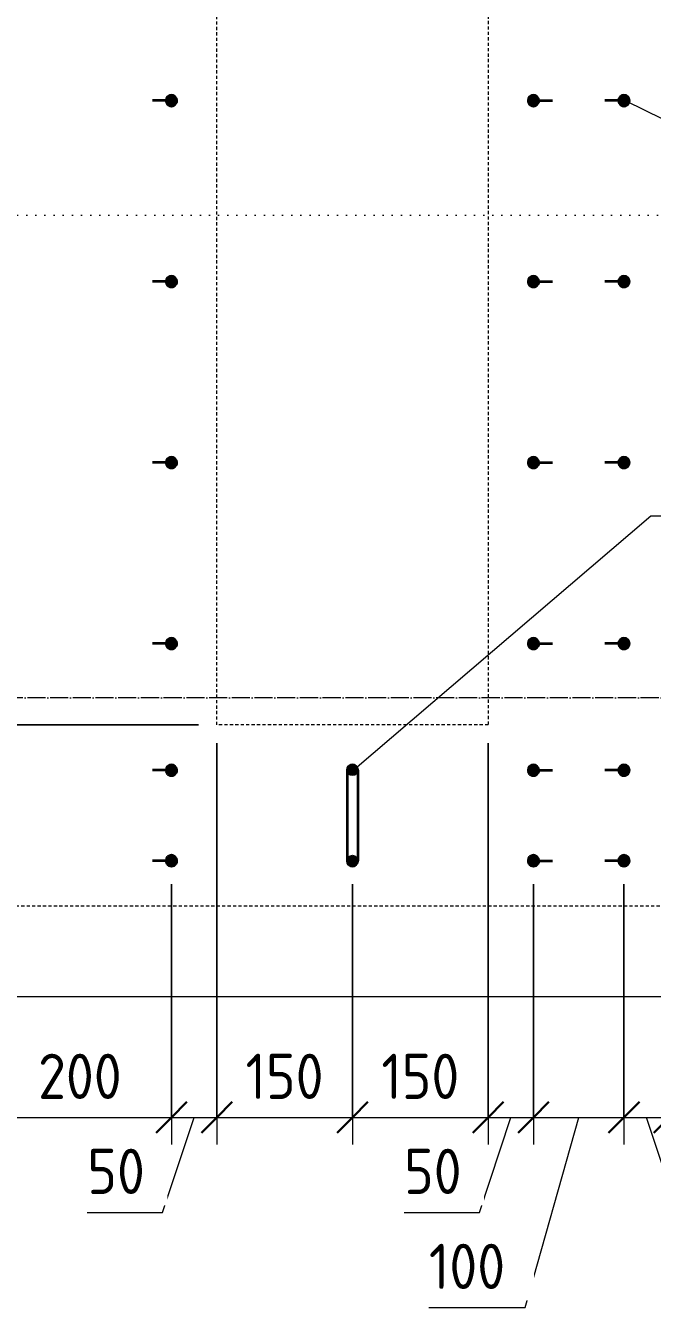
# Model space of a CAD drawing. Header units: millimetres. Extents: x -24758 to -3756, y -1583 to 75054.
# Drawn here: x -6471 to -5779, y 72131 to 73548 of the extents above; entities that cross this region are included whole.
import ezdxf

# ---------------------------------------------------------------- set-up
doc = ezdxf.new("R2010")
doc.units = ezdxf.units.MM
for name, pattern in [('01 Штриховая _4 мм_', [6, 3.5, -2.5]), ('02 Штрихпунктирная _20 мм_', [25, 20, -2.5, 0, -2.5]), ('04 Пунктир 10мм', [10, 0, -10])]:
    doc.linetypes.add(name, pattern=pattern)
for name, color, linetype, lineweight in [('AA_Dim', 7, 'Continuous', 9), ('AA_Dim-20', 7, 'Continuous', 9), ('AA_Linii', 7, 'Continuous', 9), ('AA_Razrez', 7, 'Continuous', 9), ('AA_Vinoska', 7, 'Continuous', 9), ('AF_Stena_Опалубка', 7, 'Continuous', 20), ('KR_Armatura', 7, 'Continuous', 20), ('KR_Armatura_Tonkie', 7, 'Continuous', 20), ('KR_Fundament', 7, 'Continuous', 20), ('Оси', 7, 'Continuous', 9)]:
    doc.layers.add(name, color=color, linetype=linetype, lineweight=lineweight)
doc.styles.add('ISOCPEUR_1', font='isocpeur.ttf', dxfattribs={"width": 0.9, "height": 50})
doc.dimstyles.new('01_Точн_3_знака__непрозр_', dxfattribs={"dimscale": 304.8, "dimtxt": 49.799059, "dimasz": 0.111549, "dimexe": 0.098425, "dimexo": 0.065617, "dimgap": 0.016404, "dimtad": 1, "dimdec": 3, "dimrnd": 0.001, "dimdsep": 46, "dimtxsty": 'ISOCPEUR_1', "dimblk1": 'OBLIQUE', "dimblk2": 'OBLIQUE', "dimsah": 1, "dimcen": 0.09, "dimdle": 0.098425, "dimazin": 0, "dimtfac": 1, "dimtdec": 4, "dimtix": 1, "dimtmove": 1, "dimatfit": 3, "dimfxl": 1, "dimtvp": 1, "dimtfill": 1, "dimtolj": 1, "dimtzin": 0, "dimlwd": 18, "dimlwe": 18, "dimarcsym": 2})
doc.dimstyles.new('01_Точн_3_знака__непрозр__1', dxfattribs={"dimscale": 304.8, "dimtxt": 49.799059, "dimasz": 0.111549, "dimexe": 0.098425, "dimexo": 0.065617, "dimgap": 0.016404, "dimtad": 1, "dimdec": 3, "dimrnd": 0.001, "dimdsep": 46, "dimtxsty": 'ISOCPEUR_1', "dimblk1": 'OBLIQUE', "dimblk2": 'OBLIQUE', "dimsah": 1, "dimcen": 0.09, "dimdle": 0.098425, "dimazin": 0, "dimtfac": 1, "dimtdec": 4, "dimtix": 1, "dimtmove": 0, "dimatfit": 3, "dimfxl": 1, "dimtvp": 1, "dimtfill": 1, "dimtolj": 1, "dimtzin": 0, "dimlwd": 18, "dimlwe": 18, "dimarcsym": 2})

# ---------------------------------------------------------------- blocks, each defined once
blk = doc.blocks.new('351_Ряд стержней П переменный шаг _НесАрм_РабПлоск_ - Тип 1-3896563-Арм_КР_-0_100_1 этаж копия 2 копия 1')
at = {"layer": 'KR_Armatura_Tonkie', "lineweight": 35}
for points in [[(-6, 1046), (-7.6, 1045.8), (-9, 1045.2), (-10.2, 1044.2), (-11.2, 1043), (-11.8, 1041.6), (-12, 1040), (-11.8, 1038.4), (-11.2, 1037), (-10.2, 1035.8), (-9, 1034.8), (-7.6, 1034.2), (-6, 1034), (-4.4, 1034.2), (-2.4, 1035.3), (-1.8, 1035.8), (-0.8, 1037), (-0.2, 1038.4), (0, 1040), (-0.2, 1041.6), (-0.8, 1043), (-2.4, 1044.7), (-3, 1045.2), (-4.4, 1045.8)], [(94, 1046), (92.4, 1045.8), (90.9, 1045.1), (89.8, 1044.2), (88.8, 1043), (88.2, 1041.6), (88, 1040), (88.2, 1038.4), (88.8, 1037), (89.8, 1035.8), (91, 1034.8), (92.4, 1034.2), (94, 1034), (95.6, 1034.2), (97, 1034.8), (98.2, 1035.8), (99.2, 1037), (99.8, 1038.4), (100, 1040), (99.8, 1041.6), (99.2, 1043), (98.2, 1044.2), (97, 1045.2), (95.6, 1045.8)], [(-6, 946), (-7.6, 945.8), (-9, 945.2), (-10.2, 944.2), (-11.2, 943), (-11.8, 941.6), (-12, 940), (-11.8, 938.4), (-11.2, 937), (-10.2, 935.8), (-9, 934.8), (-7.6, 934.2), (-6, 934), (-4.4, 934.2), (-2.4, 935.3), (-1.8, 935.8), (-0.8, 937), (-0.2, 938.4), (0, 940), (-0.2, 941.6), (-0.8, 943), (-2.4, 944.7), (-3, 945.2), (-4.4, 945.8)], [(94, 946), (92.4, 945.8), (90.6, 944.9), (89.8, 944.2), (88.8, 943), (88.2, 941.6), (88, 940), (88.2, 938.4), (88.8, 937), (89.8, 935.8), (91, 934.8), (92.4, 934.2), (94, 934), (95.6, 934.2), (97, 934.8), (98.2, 935.8), (99.2, 937), (99.8, 938.4), (100, 940), (99.8, 941.6), (99.2, 943), (98.2, 944.2), (97, 945.2), (95.6, 945.8)], [(-6, 806), (-7.6, 805.8), (-9, 805.2), (-10.2, 804.2), (-11.2, 803), (-11.8, 801.6), (-12, 800), (-11.8, 798.4), (-11.2, 797), (-10.2, 795.8), (-9, 794.8), (-7.6, 794.2), (-6, 794), (-4.4, 794.2), (-2.4, 795.3), (-1.8, 795.8), (-0.8, 797), (-0.2, 798.4), (0, 800), (-0.2, 801.6), (-0.8, 803), (-2.4, 804.7), (-3, 805.2), (-4.4, 805.8)], [(94, 806), (92.4, 805.8), (91, 805.2), (89.8, 804.2), (88.8, 803), (88.2, 801.6), (88, 800), (88.2, 798.4), (88.8, 797), (89.8, 795.8), (91.7, 794.5), (92.4, 794.2), (94, 794), (96.3, 794.5), (97, 794.8), (98.2, 795.8), (99.2, 797), (99.8, 798.4), (100, 800), (99.8, 801.6), (99.2, 803), (98.2, 804.2), (97, 805.2), (95.6, 805.8)], [(-6, 606), (-7.6, 605.8), (-9, 605.2), (-10.2, 604.2), (-11.2, 603), (-11.8, 601.6), (-12, 600), (-11.8, 598.4), (-11.2, 597), (-10.2, 595.8), (-9, 594.8), (-7.6, 594.2), (-6, 594), (-4.4, 594.2), (-2.4, 595.3), (-1.8, 595.8), (-0.8, 597), (-0.2, 598.4), (0, 600), (-0.2, 601.6), (-0.8, 603), (-2.4, 604.7), (-3, 605.2), (-4.4, 605.8)], [(94, 606), (92.4, 605.8), (91, 605.2), (89.8, 604.2), (88.8, 603), (88.2, 601.6), (88, 600), (88.2, 598.4), (88.8, 597), (89.8, 595.8), (91, 594.8), (92.4, 594.2), (94.3, 594), (95.6, 594.2), (97, 594.8), (98.2, 595.8), (99.2, 597), (99.8, 598.4), (100, 600), (99.8, 601.6), (99.2, 603), (98.2, 604.2), (97, 605.2), (95.6, 605.8)], [(-6, 406), (-7.6, 405.8), (-9, 405.2), (-10.2, 404.2), (-11.2, 403), (-11.8, 401.6), (-12, 400), (-11.8, 398.4), (-11.2, 397), (-10.2, 395.8), (-9, 394.8), (-7.6, 394.2), (-6, 394), (-4.4, 394.2), (-2.4, 395.3), (-1.8, 395.8), (-0.8, 397), (-0.2, 398.4), (0, 400), (-0.2, 401.6), (-0.8, 403), (-2.4, 404.7), (-3, 405.2), (-4.4, 405.8)], [(94, 406), (92.4, 405.8), (91, 405.2), (89.8, 404.2), (88.8, 403), (88.2, 401.6), (88, 400), (88.2, 398.4), (88.8, 397), (89.8, 395.8), (91, 394.8), (92.4, 394.2), (94, 394), (95.6, 394.2), (97, 394.8), (98.2, 395.8), (99.2, 397), (99.8, 398.4), (100, 400), (99.8, 401.6), (99.2, 403), (98.2, 404.2), (97, 405.2), (95.6, 405.8)], [(-6, 206), (-8, 205.6), (-9, 205.2), (-10.2, 204.2), (-11.2, 203), (-11.8, 201.6), (-12, 200), (-11.8, 198.4), (-11.2, 197), (-10.2, 195.8), (-9, 194.8), (-7.6, 194.2), (-6, 194), (-4.4, 194.2), (-2.4, 195.3), (-1.8, 195.8), (-0.8, 197), (-0.2, 198.4), (0, 200), (-0.2, 201.6), (-0.8, 203), (-2.4, 204.7), (-3, 205.2), (-4.4, 205.8)], [(94, 206), (92, 205.6), (91, 205.2), (89.8, 204.2), (88.8, 203), (88.2, 201.6), (88, 200), (88.2, 198.4), (88.8, 197), (89.8, 195.8), (91, 194.8), (92.4, 194.2), (94, 194), (95.6, 194.2), (97, 194.8), (98.2, 195.8), (99.2, 197), (99.8, 198.4), (100, 200), (99.8, 201.6), (99.2, 203), (98.2, 204.2), (97, 205.2), (95.6, 205.8)]]:
    blk.add_hatch(color=256, dxfattribs=at).paths.add_polyline_path(points)
at = {"layer": 'KR_Armatura'}
for centre in [(-6, 1040), (94, 1040), (-6, 940), (94, 940), (-6, 800), (94, 800), (-6, 600), (94, 600), (-6, 400), (94, 400), (-6, 200), (94, 200)]:
    blk.add_circle(centre, 6, dxfattribs=at)
at = {"layer": 'KR_Armatura_Tonkie', "lineweight": 35}
for p, q in [((0, 1040), (15, 1040)), ((88, 1040), (73, 1040)), ((0, 940), (15, 940)), ((88, 940), (73, 940)), ((0, 800), (15, 800)), ((88, 800), (73, 800)), ((0, 600), (15, 600)), ((88, 600), (73, 600)), ((0, 400), (15, 400)), ((88, 400), (73, 400)), ((0, 200), (15, 200)), ((88, 200), (73, 200))]:
    blk.add_line(p, q, dxfattribs=at)
for centre, start, end in [((-6, 1040), 360, 180), ((-6, 1040), 180, 0), ((94, 1040), 360, 180), ((94, 1040), 180, 360), ((-6, 940), 360, 180), ((-6, 940), 180, 0), ((94, 940), 360, 180), ((94, 940), 180, 360), ((-6, 800), 360, 180), ((-6, 800), 180, 0), ((94, 800), 360, 180), ((94, 800), 180, 360), ((-6, 600), 360, 180), ((-6, 600), 180, 0), ((94, 600), 360, 180), ((94, 600), 180, 360), ((-6, 400), 360, 180), ((-6, 400), 180, 0), ((94, 400), 360, 180), ((94, 400), 180, 360), ((-6, 200), 360, 180), ((-6, 200), 180, 360), ((94, 200), 360, 180), ((94, 200), 180, 360)]:
    blk.add_arc(centre, 6, start, end, dxfattribs=at)
blk = doc.blocks.new('351_Ряд стержней П переменный шаг _НесАрм_РабПлоск_ - Тип 1-3902956-Арм_КР_-0_100_1 этаж копия 2 копия 1')
at = {"layer": 'KR_Armatura_Tonkie', "lineweight": 35}
for points in [[(-6, 1046), (-7.6, 1045.8), (-9, 1045.2), (-10.2, 1044.2), (-11.2, 1043), (-11.8, 1041.6), (-12, 1040), (-11.8, 1038.4), (-11.2, 1037), (-10.2, 1035.8), (-9, 1034.8), (-7.6, 1034.2), (-6, 1034), (-4.4, 1034.2), (-3, 1034.8), (-1.8, 1035.8), (-0.8, 1037), (-0.2, 1038.4), (0, 1040), (-0.2, 1041.6), (-0.8, 1043), (-1.8, 1044.2), (-3, 1045.2), (-5.1, 1045.9)], [(-6, 946), (-7.6, 945.8), (-9, 945.2), (-10.2, 944.2), (-11.2, 943), (-11.8, 941.6), (-12, 940), (-11.8, 938.4), (-11.2, 937), (-10.2, 935.8), (-9, 934.8), (-7.6, 934.2), (-6, 934), (-4.4, 934.2), (-3, 934.8), (-1.8, 935.8), (-0.8, 937), (-0.2, 938.4), (0, 940), (-0.2, 941.6), (-0.8, 943), (-1.8, 944.2), (-3, 945.2), (-5.1, 945.9)], [(-6, 806), (-7.6, 805.8), (-9, 805.2), (-10.2, 804.2), (-11.2, 803), (-11.8, 801.6), (-12, 800), (-11.8, 798.4), (-11.2, 797), (-10.2, 795.8), (-9, 794.8), (-7.6, 794.2), (-6, 794), (-3.7, 794.5), (-3, 794.8), (-1.8, 795.8), (-0.8, 797), (-0.2, 798.4), (0, 800), (-0.2, 801.6), (-0.8, 803), (-1.8, 804.2), (-3, 805.2), (-5.1, 805.9)], [(-6, 606), (-7.6, 605.8), (-9, 605.2), (-10.2, 604.2), (-11.2, 603), (-11.8, 601.6), (-12, 600), (-11.8, 598.4), (-11.2, 597), (-10.2, 595.8), (-9, 594.8), (-7.6, 594.2), (-6, 594), (-4.4, 594.2), (-3, 594.8), (-1.8, 595.8), (-0.8, 597), (-0.2, 598.4), (0, 600), (-0.2, 601.6), (-0.8, 603), (-1.8, 604.2), (-3, 605.2), (-5.1, 605.9)], [(-6, 406), (-7.6, 405.8), (-9, 405.2), (-10.2, 404.2), (-11.2, 403), (-11.8, 401.6), (-12, 400), (-11.8, 398.4), (-11.2, 397), (-10.2, 395.8), (-9, 394.8), (-7.6, 394.2), (-6, 394), (-4.4, 394.2), (-3, 394.8), (-1.8, 395.8), (-0.8, 397), (-0.2, 398.4), (0, 400), (-0.2, 401.6), (-0.8, 403), (-1.8, 404.2), (-3, 405.2), (-5.1, 405.9)], [(-6, 206), (-8, 205.6), (-9, 205.2), (-10.2, 204.2), (-11.2, 203), (-11.8, 201.6), (-12, 200), (-11.8, 198.4), (-11.2, 197), (-10.2, 195.8), (-9, 194.8), (-7.6, 194.2), (-6, 194), (-4.4, 194.2), (-3, 194.8), (-1.8, 195.8), (-0.8, 197), (-0.2, 198.4), (0, 200), (-0.2, 201.6), (-0.8, 203), (-1.8, 204.2), (-3, 205.2), (-4.4, 205.8)]]:
    blk.add_hatch(color=256, dxfattribs=at).paths.add_polyline_path(points)
at = {"layer": 'KR_Armatura'}
for centre in [(-6, 1040), (-6, 940), (-6, 800), (-6, 600), (-6, 400), (-6, 200)]:
    blk.add_circle(centre, 6, dxfattribs=at)
at = {"layer": 'KR_Armatura_Tonkie', "lineweight": 35}
for p, q in [((0, 1040), (15, 1040)), ((0, 940), (15, 940)), ((0, 800), (15, 800)), ((0, 600), (15, 600)), ((0, 400), (15, 400)), ((0, 200), (15, 200))]:
    blk.add_line(p, q, dxfattribs=at)
for centre, start, end in [((-6, 1040), 360, 180), ((-6, 1040), 180, 0), ((-6, 940), 360, 180), ((-6, 940), 180, 0), ((-6, 800), 360, 180), ((-6, 800), 180, 0), ((-6, 600), 360, 180), ((-6, 600), 180, 0), ((-6, 400), 360, 180), ((-6, 400), 180, 0), ((-6, 200), 360, 180), ((-6, 200), 180, 360)]:
    blk.add_arc(centre, 6, start, end, dxfattribs=at)
blk = doc.blocks.new('DIMBLOCK49-Арм_КР_-0_100_1 этаж копия 2 копия 1')
at = {"layer": 'AA_Dim-20', "lineweight": 18, "transparency": 16777216}
for p, q in [((-7160.6, 72868), (-7160.6, 72784.8)), ((-7160.6, 72784.8), (-7055.6, 72750)), ((-6279.9, 72775), (-7085.6, 72775)), ((-7055.6, 72725), (-7055.6, 72775)), ((-7055.6, 72775), (-6279.9, 72775)), ((-6535.9, 72725), (-7085.6, 72725)), ((-7055.6, 72725), (-6535.9, 72725))]:
    blk.add_line(p, q, dxfattribs=at)
at = {"layer": 'AA_Dim-20', "lineweight": 30, "transparency": 16777216}
for p, q in [((-7055.6, 72775), (-7072.6, 72792)), ((-7055.6, 72775), (-7038.6, 72758)), ((-7055.6, 72725), (-7072.6, 72742)), ((-7055.6, 72725), (-7038.6, 72708))]:
    blk.add_line(p, q, dxfattribs=at)
at = {"layer": 'AA_Dim-20', "color": 0, "lineweight": 18, "transparency": 16777216, "insert": (-7230.9, 72804.8), "char_height": 50, "width": 75.848, "attachment_point": 1, "rotation": 90, "line_spacing_factor": 1.149209, "style": 'ISOCPEUR_1', "bg_fill": 3, "box_fill_scale": 1.25, "bg_fill_color": 256, "bg_fill_true_color": 13158600, "bg_fill_transparency": 0}
blk.add_mtext('50', dxfattribs=at)
blk = doc.blocks.new('_Oblique')
at = {"color": 0, "linetype": 'ByBlock', "lineweight": -2}
blk.add_line((-0.5, -0.5), (0.5, 0.5), dxfattribs=at)
blk = doc.blocks.new('DIMBLOCK50-Арм_КР_-0_100_1 этаж копия 2 копия 1')
at = {"layer": 'AA_Dim-20', "lineweight": 18, "transparency": 16777216}
for p, q in [((-7055.6, 72775), (-7055.6, 72895)), ((-6535.9, 72865), (-7085.6, 72865)), ((-7055.6, 72865), (-6535.9, 72865)), ((-6279.9, 72775), (-7085.6, 72775)), ((-7055.6, 72775), (-6279.9, 72775))]:
    blk.add_line(p, q, dxfattribs=at)
at = {"layer": 'AA_Dim-20', "lineweight": 30, "transparency": 16777216}
for p, q in [((-7055.6, 72865), (-7072.6, 72882)), ((-7055.6, 72865), (-7038.6, 72848)), ((-7055.6, 72775), (-7072.6, 72792)), ((-7055.6, 72775), (-7038.6, 72758))]:
    blk.add_line(p, q, dxfattribs=at)
at = {"layer": 'AA_Dim-20', "color": 0, "lineweight": 18, "transparency": 16777216, "insert": (-7125.9, 72788.4), "char_height": 50, "width": 75.848, "attachment_point": 1, "rotation": 90, "line_spacing_factor": 1.149209, "style": 'ISOCPEUR_1', "bg_fill": 3, "box_fill_scale": 1.25, "bg_fill_color": 256, "bg_fill_true_color": 13158600, "bg_fill_transparency": 0}
blk.add_mtext('90', dxfattribs=at)
blk = doc.blocks.new('DIMBLOCK52-Арм_КР_-0_100_1 этаж копия 2 копия 1')
at = {"layer": 'AA_Dim-20', "lineweight": 18, "transparency": 16777216}
for p, q in [((-6509.9, 72599), (-6509.9, 72311.4)), ((-6509.9, 72341.4), (-6509.9, 72599)), ((-6309.9, 72599), (-6309.9, 72311.4)), ((-6309.9, 72341.4), (-6309.9, 72599)), ((-6509.9, 72341.4), (-6309.9, 72341.4))]:
    blk.add_line(p, q, dxfattribs=at)
at = {"layer": 'AA_Dim-20', "lineweight": 30, "transparency": 16777216}
for p, q in [((-6509.9, 72341.4), (-6492.9, 72358.4)), ((-6309.9, 72341.4), (-6292.9, 72358.4)), ((-6509.9, 72341.4), (-6526.9, 72324.4)), ((-6309.9, 72341.4), (-6326.9, 72324.4))]:
    blk.add_line(p, q, dxfattribs=at)
at = {"layer": 'AA_Dim-20', "color": 0, "lineweight": 18, "transparency": 16777216, "insert": (-6457.3, 72411.7), "char_height": 50, "width": 113.772, "attachment_point": 1, "line_spacing_factor": 1.149209, "style": 'ISOCPEUR_1', "bg_fill": 3, "box_fill_scale": 1.25, "bg_fill_color": 256, "bg_fill_true_color": 13158600, "bg_fill_transparency": 0}
blk.add_mtext('200', dxfattribs=at)
blk = doc.blocks.new('DIMBLOCK53-Арм_КР_-0_100_1 этаж копия 2 копия 1')
at = {"layer": 'AA_Dim-20', "lineweight": 18, "transparency": 16777216}
for p, q in [((-6259.9, 72755), (-6259.9, 72311.4)), ((-6259.9, 72341.4), (-6259.9, 72755)), ((-6309.9, 72599), (-6309.9, 72311.4)), ((-6309.9, 72341.4), (-6309.9, 72599)), ((-6319.7, 72236.4), (-6284.9, 72341.4)), ((-6309.9, 72341.4), (-6259.9, 72341.4)), ((-6402.9, 72236.4), (-6319.7, 72236.4))]:
    blk.add_line(p, q, dxfattribs=at)
at = {"layer": 'AA_Dim-20', "lineweight": 30, "transparency": 16777216}
for p, q in [((-6309.9, 72341.4), (-6292.9, 72358.4)), ((-6259.9, 72341.4), (-6242.9, 72358.4)), ((-6309.9, 72341.4), (-6326.9, 72324.4)), ((-6259.9, 72341.4), (-6276.9, 72324.4))]:
    blk.add_line(p, q, dxfattribs=at)
at = {"layer": 'AA_Dim-20', "color": 0, "lineweight": 18, "transparency": 16777216, "insert": (-6402.9, 72306.7), "char_height": 50, "width": 75.848, "attachment_point": 1, "line_spacing_factor": 1.149209, "style": 'ISOCPEUR_1', "bg_fill": 3, "box_fill_scale": 1.25, "bg_fill_color": 256, "bg_fill_true_color": 13158600, "bg_fill_transparency": 0}
blk.add_mtext('50', dxfattribs=at)
blk = doc.blocks.new('DIMBLOCK54-Арм_КР_-0_100_1 этаж копия 2 копия 1')
at = {"layer": 'AA_Dim-20', "lineweight": 18, "transparency": 16777216}
for p, q in [((-6259.9, 72755), (-6259.9, 72311.4)), ((-6259.9, 72341.4), (-6259.9, 72755)), ((-6109.9, 72599), (-6109.9, 72311.4)), ((-6109.9, 72341.4), (-6109.9, 72599)), ((-6259.9, 72341.4), (-6109.9, 72341.4))]:
    blk.add_line(p, q, dxfattribs=at)
at = {"layer": 'AA_Dim-20', "lineweight": 30, "transparency": 16777216}
for p, q in [((-6259.9, 72341.4), (-6242.9, 72358.4)), ((-6109.9, 72341.4), (-6092.9, 72358.4)), ((-6259.9, 72341.4), (-6276.9, 72324.4)), ((-6109.9, 72341.4), (-6126.9, 72324.4))]:
    blk.add_line(p, q, dxfattribs=at)
at = {"layer": 'AA_Dim-20', "color": 0, "lineweight": 18, "transparency": 16777216, "insert": (-6228, 72411.7), "char_height": 50, "width": 103.429, "attachment_point": 1, "line_spacing_factor": 1.149209, "style": 'ISOCPEUR_1', "bg_fill": 3, "box_fill_scale": 1.25, "bg_fill_color": 256, "bg_fill_true_color": 13158600, "bg_fill_transparency": 0}
blk.add_mtext('150', dxfattribs=at)
blk = doc.blocks.new('DIMBLOCK55-Арм_КР_-0_100_1 этаж копия 2 копия 1')
at = {"layer": 'AA_Dim-20', "lineweight": 18, "transparency": 16777216}
for p, q in [((-5959.9, 72755), (-5959.9, 72311.4)), ((-5959.9, 72341.4), (-5959.9, 72755)), ((-6109.9, 72599), (-6109.9, 72311.4)), ((-6109.9, 72341.4), (-6109.9, 72599)), ((-6109.9, 72341.4), (-5959.9, 72341.4))]:
    blk.add_line(p, q, dxfattribs=at)
at = {"layer": 'AA_Dim-20', "lineweight": 30, "transparency": 16777216}
for p, q in [((-6109.9, 72341.4), (-6092.9, 72358.4)), ((-5959.9, 72341.4), (-5942.9, 72358.4)), ((-6109.9, 72341.4), (-6126.9, 72324.4)), ((-5959.9, 72341.4), (-5976.9, 72324.4))]:
    blk.add_line(p, q, dxfattribs=at)
at = {"layer": 'AA_Dim-20', "color": 0, "lineweight": 18, "transparency": 16777216, "insert": (-6078, 72411.7), "char_height": 50, "width": 103.429, "attachment_point": 1, "line_spacing_factor": 1.149209, "style": 'ISOCPEUR_1', "bg_fill": 3, "box_fill_scale": 1.25, "bg_fill_color": 256, "bg_fill_true_color": 13158600, "bg_fill_transparency": 0}
blk.add_mtext('150', dxfattribs=at)
blk = doc.blocks.new('DIMBLOCK56-Арм_КР_-0_100_1 этаж копия 2 копия 1')
at = {"layer": 'AA_Dim-20', "lineweight": 18, "transparency": 16777216}
for p, q in [((-5959.9, 72755), (-5959.9, 72311.4)), ((-5959.9, 72341.4), (-5959.9, 72755)), ((-5909.9, 72599), (-5909.9, 72311.4)), ((-5909.9, 72341.4), (-5909.9, 72599)), ((-5969.7, 72236.4), (-5934.9, 72341.4)), ((-5959.9, 72341.4), (-5909.9, 72341.4)), ((-6052.9, 72236.4), (-5969.7, 72236.4))]:
    blk.add_line(p, q, dxfattribs=at)
at = {"layer": 'AA_Dim-20', "lineweight": 30, "transparency": 16777216}
for p, q in [((-5959.9, 72341.4), (-5942.9, 72358.4)), ((-5909.9, 72341.4), (-5892.9, 72358.4)), ((-5959.9, 72341.4), (-5976.9, 72324.4)), ((-5909.9, 72341.4), (-5926.9, 72324.4))]:
    blk.add_line(p, q, dxfattribs=at)
at = {"layer": 'AA_Dim-20', "color": 0, "lineweight": 18, "transparency": 16777216, "insert": (-6052.9, 72306.7), "char_height": 50, "width": 75.848, "attachment_point": 1, "line_spacing_factor": 1.149209, "style": 'ISOCPEUR_1', "bg_fill": 3, "box_fill_scale": 1.25, "bg_fill_color": 256, "bg_fill_true_color": 13158600, "bg_fill_transparency": 0}
blk.add_mtext('50', dxfattribs=at)
blk = doc.blocks.new('DIMBLOCK57-Арм_КР_-0_100_1 этаж копия 2 копия 1')
at = {"layer": 'AA_Dim-20', "lineweight": 18, "transparency": 16777216}
for p, q in [((-5909.9, 72599), (-5909.9, 72311.4)), ((-5909.9, 72341.4), (-5909.9, 72599)), ((-5809.9, 72599), (-5809.9, 72311.4)), ((-5809.9, 72341.4), (-5809.9, 72599)), ((-5919.2, 72131.4), (-5859.9, 72341.4)), ((-5909.9, 72341.4), (-5809.9, 72341.4)), ((-6025.4, 72131.4), (-5919.2, 72131.4))]:
    blk.add_line(p, q, dxfattribs=at)
at = {"layer": 'AA_Dim-20', "lineweight": 30, "transparency": 16777216}
for p, q in [((-5909.9, 72341.4), (-5892.9, 72358.4)), ((-5809.9, 72341.4), (-5792.9, 72358.4)), ((-5909.9, 72341.4), (-5926.9, 72324.4)), ((-5809.9, 72341.4), (-5826.9, 72324.4))]:
    blk.add_line(p, q, dxfattribs=at)
at = {"layer": 'AA_Dim-20', "color": 0, "lineweight": 18, "transparency": 16777216, "insert": (-6025.4, 72201.7), "char_height": 50, "width": 103.429, "attachment_point": 1, "line_spacing_factor": 1.149209, "style": 'ISOCPEUR_1', "bg_fill": 3, "box_fill_scale": 1.25, "bg_fill_color": 256, "bg_fill_true_color": 13158600, "bg_fill_transparency": 0}
blk.add_mtext('100', dxfattribs=at)
blk = doc.blocks.new('DIMBLOCK58-Арм_КР_-0_100_1 этаж копия 2 копия 1')
at = {"layer": 'AA_Dim-20', "lineweight": 18, "transparency": 16777216}
for p, q in [((-5759.9, 72755), (-5759.9, 72311.4)), ((-5759.9, 72341.4), (-5759.9, 72755)), ((-5809.9, 72599), (-5809.9, 72311.4)), ((-5809.9, 72341.4), (-5809.9, 72599)), ((-5809.9, 72341.4), (-5759.9, 72341.4)), ((-5750.1, 72236.4), (-5784.9, 72341.4)), ((-5666.9, 72236.4), (-5750.1, 72236.4))]:
    blk.add_line(p, q, dxfattribs=at)
at = {"layer": 'AA_Dim-20', "lineweight": 30, "transparency": 16777216}
for p, q in [((-5809.9, 72341.4), (-5792.9, 72358.4)), ((-5759.9, 72341.4), (-5742.9, 72358.4)), ((-5809.9, 72341.4), (-5826.9, 72324.4)), ((-5759.9, 72341.4), (-5776.9, 72324.4))]:
    blk.add_line(p, q, dxfattribs=at)
at = {"layer": 'AA_Dim-20', "color": 0, "lineweight": 18, "transparency": 16777216, "insert": (-5730.1, 72306.7), "char_height": 50, "width": 75.848, "attachment_point": 1, "line_spacing_factor": 1.149209, "style": 'ISOCPEUR_1', "bg_fill": 3, "box_fill_scale": 1.25, "bg_fill_color": 256, "bg_fill_true_color": 13158600, "bg_fill_transparency": 0}
blk.add_mtext('50', dxfattribs=at)
blk = doc.blocks.new('042_М_Арматуры - Диам длина поз _ Комментарий-2260297-Арм_КР_-0_100_1 этаж копия 2 копия 1')
at = {"layer": 'AA_Vinoska'}
blk.add_line((-9, 0), (9, 0), dxfattribs=at)

msp = doc.modelspace()

# ---------------------------------------------------------------- hatches: boundary and pattern name
at = {"layer": 'KR_Armatura'}
h = msp.add_hatch(color=256, dxfattribs=at)
edge = h.paths.add_edge_path()
edge.add_arc((-6109.9069, 72725), 6, 0, 360)
for points in [[(-6112.9069, 72719.8038), (-6106.9069, 72719.8038), (-6103.9069, 72725), (-6106.9069, 72730.1962), (-6112.9069, 72730.1962), (-6115.9069, 72725)], [(-6112.9069, 72619.8038), (-6106.9069, 72619.8038), (-6103.9069, 72625), (-6106.9069, 72630.1962), (-6112.9069, 72630.1962), (-6115.9069, 72625)]]:
    msp.add_hatch(color=256, dxfattribs=at).paths.add_polyline_path(points)
h = msp.add_hatch(color=256, dxfattribs=at)
edge = h.paths.add_edge_path()
edge.add_arc((-6109.9069, 72625), 6, 0, 360)

# ---------------------------------------------------------------- linework, layer by layer
at = {"layer": 'AA_Linii'}
for p, q in [((-6309.9069, 72619), (-6309.9069, 72621)), ((-5909.9069, 72619), (-5909.9069, 72621)), ((-5809.9069, 72619), (-5809.9069, 72621))]:
    msp.add_line(p, q, dxfattribs=at)
at = {"layer": 'AA_Razrez', "linetype": '04 Пунктир 10мм'}
msp.add_line((-3763.0811, 73338.4996), (-6912.514, 73338.4996), dxfattribs=at)
at = {"layer": 'AA_Vinoska'}
msp.add_line((-5807.8865, 73464.5956), (-5594.0302, 73359.7234), dxfattribs=at)
at = {"layer": 'AF_Stena_Опалубка', "linetype": '01 Штриховая _4 мм_'}
for p, q in [((-6259.9069, 72775), (-6259.9069, 74555)), ((-5959.9069, 74555), (-5959.9069, 72775)), ((-5959.9069, 72775), (-6259.9069, 72775)), ((-6559.9069, 72575), (-4659.9069, 72575))]:
    msp.add_line(p, q, dxfattribs=at)
at = {"layer": 'KR_Armatura'}
for p, q in [((-6112.9069, 72730.1962), (-6115.9069, 72725)), ((-6115.9069, 72725), (-6112.9069, 72719.8038)), ((-6106.9069, 72730.1962), (-6112.9069, 72730.1962)), ((-6112.9069, 72719.8038), (-6106.9069, 72719.8038)), ((-6103.9069, 72725), (-6106.9069, 72730.1962)), ((-6106.9069, 72719.8038), (-6103.9069, 72725)), ((-6112.9069, 72630.1962), (-6115.9069, 72625)), ((-6115.9069, 72625), (-6112.9069, 72619.8038)), ((-6106.9069, 72630.1962), (-6112.9069, 72630.1962)), ((-6103.9069, 72625), (-6106.9069, 72630.1962)), ((-6106.9069, 72619.8038), (-6103.9069, 72625)), ((-6112.9069, 72619.8038), (-6106.9069, 72619.8038))]:
    msp.add_line(p, q, dxfattribs=at)
for centre in [(-6109.9069, 72725), (-6109.9069, 72625)]:
    msp.add_circle(centre, 6, dxfattribs=at)
at = {"layer": 'KR_Armatura_Tonkie', "lineweight": 35}
for p, q in [((-6115.9069, 72725), (-6115.9069, 72689)), ((-6103.9069, 72725), (-6103.9069, 72689)), ((-6115.9069, 72689), (-6115.9069, 72661)), ((-6103.9069, 72689), (-6103.9069, 72661)), ((-6115.9069, 72661), (-6115.9069, 72625)), ((-6103.9069, 72661), (-6103.9069, 72625))]:
    msp.add_line(p, q, dxfattribs=at)
for centre, start, end in [((-6109.9069, 72725), 0, 180), ((-6109.9069, 72625), 180, 0)]:
    msp.add_arc(centre, 6, start, end, dxfattribs=at)
at = {"layer": 'KR_Fundament'}
msp.add_line((-6659.9069, 72475), (-4459.9069, 72475), dxfattribs=at)
at = {"layer": 'Оси', "linetype": '02 Штрихпунктирная _20 мм_'}
msp.add_line((-3914.0853, 72805), (-7298.9228, 72805), dxfattribs=at)

# ---------------------------------------------------------------- block references
at = {"layer": 'AA_Vinoska', "xscale": 19.99999999999999, "yscale": 19.99999999999999, "zscale": 19.99999999999999}
msp.add_blockref('042_М_Арматуры - Диам длина поз _ Комментарий-2260297-Арм_КР_-0_100_1 этаж копия 2 копия 1', (-5600.1081, 73006.048), dxfattribs=at)
at = {"layer": 'KR_Armatura_Tonkie', "lineweight": 35, "rotation": 180}
for name, p in [('351_Ряд стержней П переменный шаг _НесАрм_РабПлоск_ - Тип 1-3902956-Арм_КР_-0_100_1 этаж копия 2 копия 1', (-6315.9069, 73665.0002)), ('351_Ряд стержней П переменный шаг _НесАрм_РабПлоск_ - Тип 1-3896563-Арм_КР_-0_100_1 этаж копия 2 копия 1', (-5815.9069, 73665.0002))]:
    msp.add_blockref(name, p, dxfattribs=at)

# ---------------------------------------------------------------- next in the draw order: dimensions: what is measured, and where the dimension line sits
at = {"layer": 'AA_Dim', "lineweight": 18}
dim = msp.add_linear_dim(base=(-7055.6185, 72775), p1=(-6515.9069, 72725), p2=(-6259.9069, 72775), angle=90, dimstyle='01_Точн_3_знака__непрозр_', override={"dimpost": '<>', "dimfxl": 260.837114}, dxfattribs=at)
dim.commit()
dim.dimension.update_dxf_attribs({"geometry": 'DIMBLOCK49-Арм_КР_-0_100_1 этаж копия 2 копия 1', "text_midpoint": (-7197.608, 72842.7206), "dimtype": 160, "text_rotation": 90})
dim = msp.add_linear_dim(base=(-6309.9069, 72341.4022), p1=(-6509.9069, 72619), p2=(-6309.9069, 72619), dimstyle='01_Точн_3_знака__непрозр__1', override={"dimpost": '<>', "dimfxl": 200}, dxfattribs=at)
dim.commit()
dim.dimension.update_dxf_attribs({"geometry": 'DIMBLOCK52-Арм_КР_-0_100_1 этаж копия 2 копия 1', "text_midpoint": (-6409.9069, 72371.4022)})

# ---------------------------------------------------------------- next in the draw order: dimensions: what is measured, and where the dimension line sits
dim = msp.add_linear_dim(base=(-7055.6185, 72865), p1=(-6259.9069, 72775), p2=(-6515.9069, 72865), angle=90, dimstyle='01_Точн_3_знака__непрозр__1', override={"dimpost": '<>', "dimfxl": 271.35954}, dxfattribs=at)
dim.commit()
dim.dimension.update_dxf_attribs({"geometry": 'DIMBLOCK50-Арм_КР_-0_100_1 этаж копия 2 копия 1', "text_midpoint": (-7085.6185, 72820)})

# ---------------------------------------------------------------- next in the draw order: dimensions: what is measured, and where the dimension line sits
dim = msp.add_linear_dim(base=(-6259.9069, 72341.4022), p1=(-6309.9069, 72619), p2=(-6259.9069, 72775), dimstyle='01_Точн_3_знака__непрозр_', override={"dimpost": '<>', "dimfxl": 163.816971}, dxfattribs=at)
dim.commit()
dim.dimension.update_dxf_attribs({"geometry": 'DIMBLOCK53-Арм_КР_-0_100_1 этаж копия 2 копия 1', "text_midpoint": (-6364.9863, 72273.3917), "dimtype": 160})

# ---------------------------------------------------------------- next in the draw order: dimensions: what is measured, and where the dimension line sits
dim = msp.add_linear_dim(base=(-6109.9069, 72341.4022), p1=(-6259.9069, 72775), p2=(-6109.9069, 72619), dimstyle='01_Точн_3_знака__непрозр__1', override={"dimpost": '<>', "dimfxl": 216.416266}, dxfattribs=at)
dim.commit()
dim.dimension.update_dxf_attribs({"geometry": 'DIMBLOCK54-Арм_КР_-0_100_1 этаж копия 2 копия 1', "text_midpoint": (-6184.9069, 72371.4022)})

# ---------------------------------------------------------------- next in the draw order: dimensions: what is measured, and where the dimension line sits
dim = msp.add_linear_dim(base=(-5959.9069, 72341.4022), p1=(-6109.9069, 72619), p2=(-5959.9069, 72775), dimstyle='01_Точн_3_знака__непрозр__1', override={"dimpost": '<>', "dimfxl": 216.416266}, dxfattribs=at)
dim.commit()
dim.dimension.update_dxf_attribs({"geometry": 'DIMBLOCK55-Арм_КР_-0_100_1 этаж копия 2 копия 1', "text_midpoint": (-6034.9069, 72371.4022)})

# ---------------------------------------------------------------- next in the draw order: dimensions: what is measured, and where the dimension line sits
dim = msp.add_linear_dim(base=(-5909.9069, 72341.4022), p1=(-5959.9069, 72775), p2=(-5909.9069, 72619), dimstyle='01_Точн_3_знака__непрозр_', override={"dimpost": '<>', "dimfxl": 163.816971}, dxfattribs=at)
dim.commit()
dim.dimension.update_dxf_attribs({"geometry": 'DIMBLOCK56-Арм_КР_-0_100_1 этаж копия 2 копия 1', "text_midpoint": (-6014.9863, 72273.3917), "dimtype": 160})

# ---------------------------------------------------------------- next in the draw order: dimensions: what is measured, and where the dimension line sits
dim = msp.add_linear_dim(base=(-5809.9069, 72341.4022), p1=(-5909.9069, 72619), p2=(-5809.9069, 72619), dimstyle='01_Точн_3_знака__непрозр_', override={"dimpost": '<>', "dimfxl": 100}, dxfattribs=at)
dim.commit()
dim.dimension.update_dxf_attribs({"geometry": 'DIMBLOCK57-Арм_КР_-0_100_1 этаж копия 2 копия 1', "text_midpoint": (-5973.6996, 72168.3917), "dimtype": 160})

# ---------------------------------------------------------------- next in the draw order: dimensions: what is measured, and where the dimension line sits
dim = msp.add_linear_dim(base=(-5759.9069, 72341.4022), p1=(-5809.9069, 72619), p2=(-5759.9069, 72775), dimstyle='01_Точн_3_знака__непрозр_', override={"dimpost": '<>', "dimfxl": 163.816971}, dxfattribs=at)
dim.commit()
dim.dimension.update_dxf_attribs({"geometry": 'DIMBLOCK58-Арм_КР_-0_100_1 этаж копия 2 копия 1', "text_midpoint": (-5692.1863, 72273.3917), "dimtype": 160})

# ---------------------------------------------------------------- next in the draw order: linework, layer by layer
at = {"layer": 'AA_Vinoska'}
msp.add_line((-6109.9069, 72724.4647), (-5780.1081, 73006.048), dxfattribs=at)

doc.saveas('drawing.dxf')
